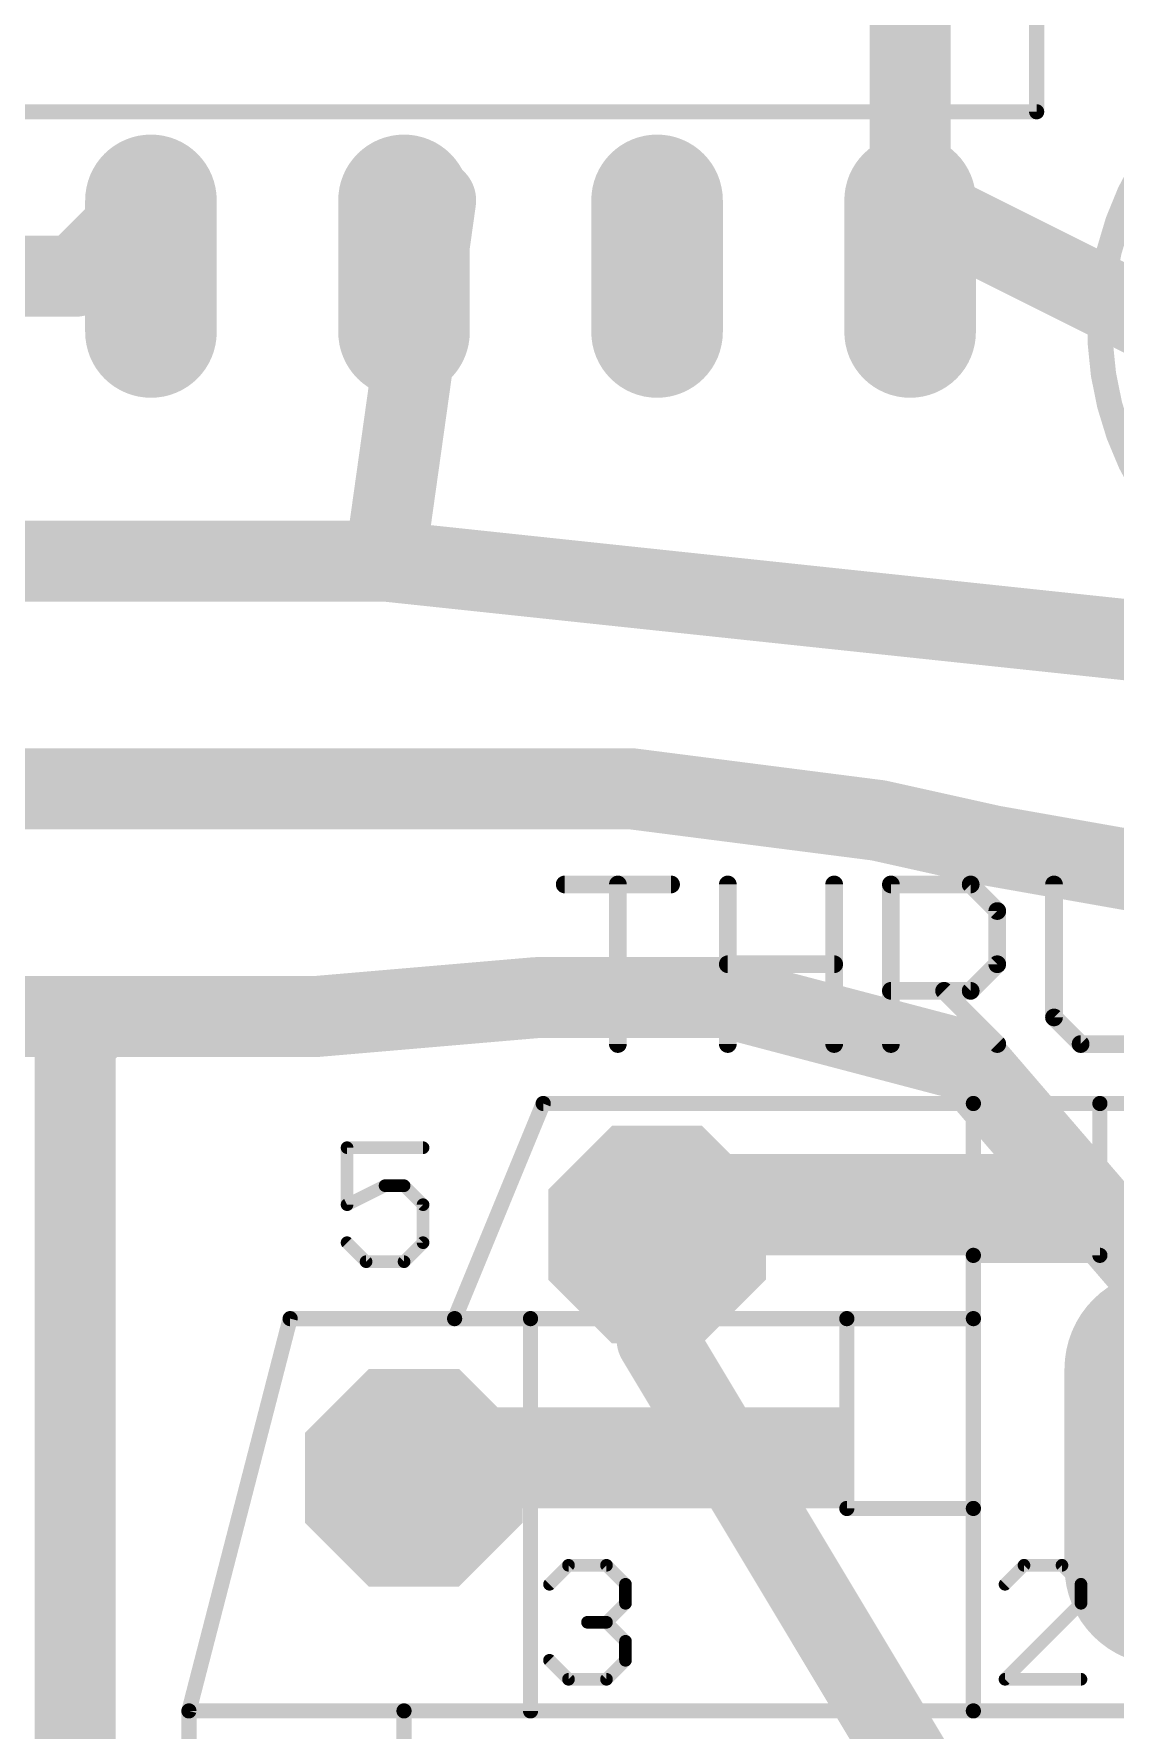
# Model space of a CAD drawing. Extents: x -0.06 to 3.94, y -0.06 to 3.15.
# Drawn here: x 1.854 to 2.281, y 0.396 to 1.066 of the extents above; entities that cross this region are included whole.
import ezdxf

# ---------------------------------------------------------------- set-up
doc = ezdxf.new("R2010")
doc.units = 0
for name, color, linetype in [('16', 175, 'CONTINUOUS'), ('17', 82, 'CONTINUOUS'), ('21', 253, 'CONTINUOUS'), ('25', 253, 'CONTINUOUS'), ('51', 253, 'CONTINUOUS')]:
    doc.layers.add(name, color=color, linetype=linetype)

# ---------------------------------------------------------------- blocks, each defined once
blk = doc.blocks.new('OFFSETP100')
at = {"const_width": 1}
blk.add_lwpolyline([(0, 0), (1, 0)], dxfattribs=at)
at = {"const_width": 0.5}
for points in [[(0, 0.25, 1), (0, -0.25)], [(1, -0.25, 1), (1, 0.25)]]:
    blk.add_lwpolyline(points, format="xyb", dxfattribs=at)
blk = doc.blocks.new('RECT')
blk.add_solid([(-0.5, -0.5), (0.5, -0.5), (-0.5, 0.5), (0.5, 0.5)])
blk = doc.blocks.new('LONGP100')
at = {"const_width": 1}
blk.add_lwpolyline([(-0.5, 0), (0.5, 0)], dxfattribs=at)
at = {"const_width": 0.5}
for points in [[(-0.5, 0.25, 1), (-0.5, -0.25)], [(0.5, -0.25, 1), (0.5, 0.25)]]:
    blk.add_lwpolyline(points, format="xyb", dxfattribs=at)
blk = doc.blocks.new('OCTAGONP')
at = {"const_width": 0.5}
blk.add_lwpolyline([(-0.25, -0.103553), (-0.25, 0.103553), (-0.103553, 0.25), (0.103553, 0.25), (0.25, 0.103553), (0.25, -0.103553), (0.103553, -0.25), (-0.103553, -0.25), (-0.25, -0.103553), (-0.25, 0.103553)], dxfattribs=at)

msp = doc.modelspace()

# ---------------------------------------------------------------- linework, layer by layer
at = {"layer": '16', "const_width": 0.032}
for points in [[(2.2, 1), (2.2, 1.0825)], [(1.87, 0.97), (1.9, 1)], [(1.9, 0.95), (1.9, 1)], [(2.0125, 1), (1.9925, 0.8575)], [(2, 1), (2.0125, 1)], [(2.2, 1), (2.4, 0.9)], [(1.66, 0.97), (1.87, 0.97)], [(1.9925, 0.8575), (1.8, 0.8575)], [(1.9925, 0.8575), (2.5575, 0.7975)], [(2.09, 0.7675), (1.795, 0.7675)], [(2.1875, 0.755), (2.09, 0.7675)], [(2.2325, 0.745), (2.1875, 0.755)], [(2.3175, 0.73), (2.2325, 0.745)], [(1.965, 0.6775), (2.0525, 0.685)], [(2.0525, 0.685), (2.1275, 0.685)], [(2.1275, 0.685), (2.2225, 0.66)], [(1.745, 0.6775), (1.88, 0.6775)], [(1.87, 0.6675), (1.88, 0.6775)], [(1.88, 0.6775), (1.965, 0.6775)], [(1.87, 0.11), (1.87, 0.6675)], [(2.2225, 0.66), (2.3, 0.57)], [(2.1, 0.591339), (2.1, 0.55)], [(2.1, 0.55), (2.205, 0.375)]]:
    msp.add_lwpolyline(points, dxfattribs=at)
at = {"layer": '16', "const_width": 0.016}
for points in [[(1.908, 1, 1), (1.892, 1)], [(1.905657, 0.994343, 1), (1.894343, 1.005657)], [(2, 1.008, 1), (2, 0.992)], [(2.020422, 0.998888, 1), (2.004578, 1.001112)], [(2.0125, 0.992, 1), (2.0125, 1.008)], [(2.203578, 1.007155, 1), (2.196422, 0.992845)], [(2.192, 1, 1), (2.208, 1)], [(1.87, 0.962, 1), (1.87, 0.978)], [(1.864343, 0.975657, 1), (1.875657, 0.964343)], [(1.892, 0.95, 1), (1.908, 0.95)], [(1.993345, 0.865455, 1), (1.991655, 0.849545)], [(1.9925, 0.8495, 1), (1.9925, 0.8655)], [(1.984578, 0.858612, 1), (2.000422, 0.856388)], [(2.091017, 0.775435, 1), (2.088983, 0.759565)], [(2.09, 0.7595, 1), (2.09, 0.7755)], [(2.189235, 0.762809, 1), (2.185765, 0.747191)], [(2.186483, 0.747065, 1), (2.188517, 0.762935)], [(2.23389, 0.752878, 1), (2.23111, 0.737122)], [(2.230765, 0.737191, 1), (2.234235, 0.752809)], [(2.0525, 0.693, 1), (2.0525, 0.677)], [(2.053183, 0.677029, 1), (2.051817, 0.692971)], [(2.129536, 0.692737, 1), (2.125464, 0.677263)], [(2.1275, 0.677, 1), (2.1275, 0.693)], [(1.88, 0.6855, 1), (1.88, 0.6695)], [(1.885657, 0.671843, 1), (1.874343, 0.683157)], [(1.88, 0.6695, 1), (1.88, 0.6855)], [(1.964317, 0.685471, 1), (1.965683, 0.669529)], [(1.965, 0.6695, 1), (1.965, 0.6855)], [(1.878, 0.6675, 1), (1.862, 0.6675)], [(1.864343, 0.673157, 1), (1.875657, 0.661843)], [(2.228562, 0.66522, 1), (2.216438, 0.65478)], [(2.220464, 0.652263, 1), (2.224536, 0.667737)], [(2.108, 0.591339, 1), (2.092, 0.591339)], [(2.10686, 0.554116, 1), (2.09314, 0.545884)], [(2.092, 0.55, 1), (2.108, 0.55)]]:
    msp.add_lwpolyline(points, format="xyb", dxfattribs=at)
at = {"layer": '21'}
for points, const_width in [([(2.25, 1.035), (2.25, 1.11)], 0.006), ([(1.85, 1.035), (2.25, 1.035)], 0.006), ([(2.225, 0.64315), (2.225, 0.58315)], 0.006), ([(2.275, 0.64315), (2.225, 0.64315)], 0.006), ([(2.275, 0.64315), (2.275, 0.58315)], 0.006), ([(2.325, 0.64315), (2.275, 0.64315)], 0.006), ([(2.007526, 0.625688), (1.9775, 0.625688)], 0.005), ([(1.9775, 0.625688), (1.9775, 0.603169)], 0.005), ([(1.9775, 0.603169), (1.992513, 0.610675)], 0.005), ([(1.992513, 0.610675), (2.000019, 0.610675)], 0.005), ([(2.000019, 0.610675), (2.007526, 0.603169)], 0.005), ([(2.007526, 0.603169), (2.007526, 0.588156)], 0.005), ([(1.985006, 0.58065), (1.9775, 0.588156)], 0.005), ([(2.007526, 0.588156), (2.000019, 0.58065)], 0.005), ([(2.000019, 0.58065), (1.985006, 0.58065)], 0.005), ([(2.225, 0.58315), (2.275, 0.58315)], 0.006), ([(2.225, 0.58315), (2.225, 0.55815)], 0.006), ([(1.955, 0.55815), (1.915, 0.40315)], 0.006), ([(2.225, 0.55815), (2.175, 0.55815)], 0.006), ([(2.175, 0.55815), (2.175, 0.48315)], 0.006), ([(2.225, 0.55815), (2.225, 0.48315)], 0.006), ([(2.225, 0.48315), (2.175, 0.48315)], 0.006), ([(2.225, 0.48315), (2.225, 0.40315)], 0.006), ([(2.0575, 0.453182), (2.065006, 0.460688)], 0.005), ([(2.065006, 0.460688), (2.080019, 0.460688)], 0.005), ([(2.080019, 0.460688), (2.087526, 0.453182)], 0.005), ([(2.245006, 0.460688), (2.2375, 0.453182)], 0.005), ([(2.260019, 0.460688), (2.245006, 0.460688)], 0.005), ([(2.267526, 0.453182), (2.260019, 0.460688)], 0.005), ([(2.087526, 0.453182), (2.087526, 0.445675)], 0.005), ([(2.267526, 0.445675), (2.267526, 0.453182)], 0.005), ([(2.087526, 0.445675), (2.080019, 0.438169)], 0.005), ([(2.2375, 0.41565), (2.267526, 0.445675)], 0.005), ([(2.080019, 0.438169), (2.072513, 0.438169)], 0.005), ([(2.080019, 0.438169), (2.087526, 0.430662)], 0.005), ([(2.087526, 0.430662), (2.087526, 0.423156)], 0.005), ([(2.065006, 0.41565), (2.0575, 0.423156)], 0.005), ([(2.087526, 0.423156), (2.080019, 0.41565)], 0.005), ([(2.080019, 0.41565), (2.065006, 0.41565)], 0.005), ([(2.267526, 0.41565), (2.2375, 0.41565)], 0.005), ([(1.915, 0.21815), (1.915, 0.40315)], 0.006), ([(2, 0.40315), (1.915, 0.40315)], 0.006), ([(2.225, 0.40315), (2, 0.40315)], 0.006), ([(2, 0.40315), (2, 0.35815)], 0.006), ([(2.375, 0.40315), (2.225, 0.40315)], 0.006)]:
    msp.add_lwpolyline(points, dxfattribs=dict(at, const_width=const_width))
for points, const_width in [([(2.325, 1.05, 3), (2.475, 1.05)], 0.01), ([(2.2485, 1.035, 1), (2.2515, 1.035)], 0.003), ([(2.25, 1.0335, 1), (2.25, 1.0365)], 0.003), ([(2.2265, 0.64315, 1), (2.2235, 0.64315)], 0.003), ([(2.225, 0.64465, 1), (2.225, 0.64165)], 0.003), ([(2.2765, 0.64315, 1), (2.2735, 0.64315)], 0.003), ([(2.275, 0.64465, 1), (2.275, 0.64165)], 0.003), ([(2.275, 0.64165, 1), (2.275, 0.64465)], 0.003), ([(1.9775, 0.626938, 1), (1.9775, 0.624438)], 0.0025), ([(1.97875, 0.625688, 1), (1.97625, 0.625688)], 0.0025), ([(2.007526, 0.624438, 1), (2.007526, 0.626938)], 0.0025), ([(1.992513, 0.611925, 1), (1.992513, 0.609425)], 0.0025), ([(1.993072, 0.609557, 1), (1.991954, 0.611793)], 0.0025), ([(2.000903, 0.611559, 1), (1.999135, 0.609791)], 0.0025), ([(2.000019, 0.609425, 1), (2.000019, 0.611925)], 0.0025), ([(1.976941, 0.604287, 1), (1.978059, 0.602051)], 0.0025), ([(1.97625, 0.603169, 1), (1.97875, 0.603169)], 0.0025), ([(2.008776, 0.603169, 1), (2.006276, 0.603169)], 0.0025), ([(2.006642, 0.602285, 1), (2.008409, 0.604053)], 0.0025), ([(1.978384, 0.58904, 1), (1.976616, 0.587272)], 0.0025), ([(2.008409, 0.587272, 1), (2.006642, 0.58904)], 0.0025), ([(1.985006, 0.5819, 1), (1.985006, 0.5794)], 0.0025), ([(2.000019, 0.5794, 1), (2.000019, 0.5819)], 0.0025), ([(2.006276, 0.588156, 1), (2.008776, 0.588156)], 0.0025), ([(2.225, 0.58465, 1), (2.225, 0.58165)], 0.003), ([(2.2265, 0.58315, 1), (2.2235, 0.58315)], 0.003), ([(2.2235, 0.58315, 1), (2.2265, 0.58315)], 0.003), ([(2.2735, 0.58315, 1), (2.2765, 0.58315)], 0.003), ([(2.275, 0.58165, 1), (2.275, 0.58465)], 0.003), ([(1.984123, 0.579766, 1), (1.98589, 0.581533)], 0.0025), ([(1.999135, 0.581533, 1), (2.000903, 0.579766)], 0.0025), ([(1.956452, 0.557775, 1), (1.953548, 0.558524)], 0.003), ([(2.175, 0.55965, 1), (2.175, 0.55665)], 0.003), ([(2.1765, 0.55815, 1), (2.1735, 0.55815)], 0.003), ([(2.2265, 0.55815, 1), (2.2235, 0.55815)], 0.003), ([(2.2235, 0.55815, 1), (2.2265, 0.55815)], 0.003), ([(2.225, 0.55665, 1), (2.225, 0.55965)], 0.003), ([(2.175, 0.48465, 1), (2.175, 0.48165)], 0.003), ([(2.1735, 0.48315, 1), (2.1765, 0.48315)], 0.003), ([(2.2265, 0.48315, 1), (2.2235, 0.48315)], 0.003), ([(2.2235, 0.48315, 1), (2.2265, 0.48315)], 0.003), ([(2.225, 0.48165, 1), (2.225, 0.48465)], 0.003), ([(2.065006, 0.461938, 1), (2.065006, 0.459438)], 0.0025), ([(2.06589, 0.459804, 1), (2.064123, 0.461572)], 0.0025), ([(2.080903, 0.461572, 1), (2.079135, 0.459804)], 0.0025), ([(2.080019, 0.459438, 1), (2.080019, 0.461938)], 0.0025), ([(2.245006, 0.461938, 1), (2.245006, 0.459438)], 0.0025), ([(2.24589, 0.459804, 1), (2.244123, 0.461572)], 0.0025), ([(2.260903, 0.461572, 1), (2.259135, 0.459804)], 0.0025), ([(2.260019, 0.459438, 1), (2.260019, 0.461938)], 0.0025), ([(2.056616, 0.454065, 1), (2.058384, 0.452298)], 0.0025), ([(2.088776, 0.453182, 1), (2.086276, 0.453182)], 0.0025), ([(2.086642, 0.452298, 1), (2.088409, 0.454065)], 0.0025), ([(2.236616, 0.454065, 1), (2.238384, 0.452298)], 0.0025), ([(2.268776, 0.453182, 1), (2.266276, 0.453182)], 0.0025), ([(2.266642, 0.452298, 1), (2.268409, 0.454065)], 0.0025), ([(2.086276, 0.445675, 1), (2.088776, 0.445675)], 0.0025), ([(2.088409, 0.444791, 1), (2.086642, 0.446559)], 0.0025), ([(2.266276, 0.445675, 1), (2.268776, 0.445675)], 0.0025), ([(2.268409, 0.444791, 1), (2.266642, 0.446559)], 0.0025), ([(2.072513, 0.439419, 1), (2.072513, 0.436919)], 0.0025), ([(2.080903, 0.439053, 1), (2.079135, 0.437285)], 0.0025), ([(2.079135, 0.439053, 1), (2.080903, 0.437285)], 0.0025), ([(2.080019, 0.436919, 1), (2.080019, 0.439419)], 0.0025), ([(2.088776, 0.430662, 1), (2.086276, 0.430662)], 0.0025), ([(2.086642, 0.429779, 1), (2.088409, 0.431546)], 0.0025), ([(2.058384, 0.42404, 1), (2.056616, 0.422272)], 0.0025), ([(2.086276, 0.423156, 1), (2.088776, 0.423156)], 0.0025), ([(2.088409, 0.422272, 1), (2.086642, 0.42404)], 0.0025), ([(2.065006, 0.4169, 1), (2.065006, 0.4144)], 0.0025), ([(2.064123, 0.414766, 1), (2.06589, 0.416533)], 0.0025), ([(2.079135, 0.416533, 1), (2.080903, 0.414766)], 0.0025), ([(2.080019, 0.4144, 1), (2.080019, 0.4169)], 0.0025), ([(2.2375, 0.4169, 1), (2.2375, 0.4144)], 0.0025), ([(2.236616, 0.416533, 1), (2.238384, 0.414766)], 0.0025), ([(2.267526, 0.4144, 1), (2.267526, 0.4169)], 0.0025), ([(1.9165, 0.40315, 1), (1.9135, 0.40315)], 0.003), ([(1.915, 0.40465, 1), (1.915, 0.40165)], 0.003), ([(1.913548, 0.403524, 1), (1.916452, 0.402775)], 0.003), ([(2, 0.40465, 1), (2, 0.40165)], 0.003), ([(2.0015, 0.40315, 1), (1.9985, 0.40315)], 0.003), ([(2, 0.40165, 1), (2, 0.40465)], 0.003), ([(2.225, 0.40465, 1), (2.225, 0.40165)], 0.003), ([(2.2235, 0.40315, 1), (2.2265, 0.40315)], 0.003), ([(2.225, 0.40165, 1), (2.225, 0.40465)], 0.003)]:
    msp.add_lwpolyline(points, format="xyb", dxfattribs=dict(at, const_width=const_width))
at = {"layer": '25', "const_width": 0.007}
for points in [[(2.0635, 0.729703), (2.105536, 0.729703)], [(2.084518, 0.66665), (2.084518, 0.729703)], [(2.127955, 0.66665), (2.127955, 0.729703)], [(2.169991, 0.729703), (2.169991, 0.66665)], [(2.19241, 0.66665), (2.19241, 0.729703)], [(2.19241, 0.729703), (2.223937, 0.729703)], [(2.223937, 0.729703), (2.234446, 0.719195)], [(2.256865, 0.729703), (2.256865, 0.677159)], [(2.234446, 0.719195), (2.234446, 0.698177)], [(2.127955, 0.698177), (2.169991, 0.698177)], [(2.234446, 0.698177), (2.223937, 0.687668)], [(2.223937, 0.687668), (2.19241, 0.687668)], [(2.213428, 0.687668), (2.234446, 0.66665)], [(2.256865, 0.677159), (2.267374, 0.66665)], [(2.267374, 0.66665), (2.288392, 0.66665)]]:
    msp.add_lwpolyline(points, dxfattribs=at)
at = {"layer": '25', "const_width": 0.0035}
for points in [[(2.0635, 0.731453, 1), (2.0635, 0.727953)], [(2.086268, 0.729703, 1), (2.082768, 0.729703)], [(2.105536, 0.727953, 1), (2.105536, 0.731453)], [(2.129705, 0.729703, 1), (2.126205, 0.729703)], [(2.171741, 0.729703, 1), (2.168241, 0.729703)], [(2.19416, 0.729703, 1), (2.19066, 0.729703)], [(2.19241, 0.731453, 1), (2.19241, 0.727953)], [(2.225174, 0.730941, 1), (2.222699, 0.728466)], [(2.223937, 0.727953, 1), (2.223937, 0.731453)], [(2.258615, 0.729703, 1), (2.255115, 0.729703)], [(2.236196, 0.719195, 1), (2.232696, 0.719195)], [(2.233208, 0.717957, 1), (2.235683, 0.720432)], [(2.127955, 0.699927, 1), (2.127955, 0.696427)], [(2.169991, 0.696427, 1), (2.169991, 0.699927)], [(2.232696, 0.698177, 1), (2.236196, 0.698177)], [(2.235683, 0.696939, 1), (2.233208, 0.699414)], [(2.19241, 0.689418, 1), (2.19241, 0.685918)], [(2.214665, 0.688905, 1), (2.21219, 0.68643)], [(2.222699, 0.688905, 1), (2.225174, 0.68643)], [(2.223937, 0.685918, 1), (2.223937, 0.689418)], [(2.258102, 0.678396, 1), (2.255627, 0.675921)], [(2.255115, 0.677159, 1), (2.258615, 0.677159)], [(2.082768, 0.66665, 1), (2.086268, 0.66665)], [(2.126205, 0.66665, 1), (2.129705, 0.66665)], [(2.168241, 0.66665, 1), (2.171741, 0.66665)], [(2.19066, 0.66665, 1), (2.19416, 0.66665)], [(2.233208, 0.665412, 1), (2.235683, 0.667887)], [(2.267374, 0.6684, 1), (2.267374, 0.6649)], [(2.266136, 0.665412, 1), (2.268611, 0.667887)]]:
    msp.add_lwpolyline(points, format="xyb", dxfattribs=at)
at = {"layer": '51', "const_width": 0.006}
for points in [[(2.02, 0.55815), (2.055, 0.64315)], [(2.225, 0.64315), (2.055, 0.64315)], [(1.955, 0.55815), (2.02, 0.55815)], [(2.05, 0.55815), (2.02, 0.55815)], [(2.05, 0.55815), (2.05, 0.40315)], [(2.175, 0.55815), (2.05, 0.55815)]]:
    msp.add_lwpolyline(points, dxfattribs=at)
at = {"layer": '51', "const_width": 0.003}
for points in [[(2.055, 0.64465, 1), (2.055, 0.64165)], [(2.056387, 0.642578, 1), (2.053613, 0.643721)], [(2.225, 0.64165, 1), (2.225, 0.64465)], [(1.955, 0.55965, 1), (1.955, 0.55665)], [(2.02, 0.55965, 1), (2.02, 0.55665)], [(2.018613, 0.558721, 1), (2.021387, 0.557578)], [(2.02, 0.55665, 1), (2.02, 0.55965)], [(2.0515, 0.55815, 1), (2.0485, 0.55815)], [(2.05, 0.55965, 1), (2.05, 0.55665)], [(2.05, 0.55665, 1), (2.05, 0.55965)], [(2.175, 0.55665, 1), (2.175, 0.55965)], [(2.0485, 0.40315, 1), (2.0515, 0.40315)]]:
    msp.add_lwpolyline(points, format="xyb", dxfattribs=at)

# ---------------------------------------------------------------- block references
at = {"layer": '17'}
for name, p, xscale, yscale, rotation in [('OFFSETP100', (1.9, 1), 0.052, 0.052, 270), ('OFFSETP100', (1.9, 1), 0.052, 0.052, 270), ('OFFSETP100', (2, 1), 0.052, 0.052, 270), ('OFFSETP100', (2, 1), 0.052, 0.052, 270), ('OFFSETP100', (2.1, 1), 0.052, 0.052, 270), ('OFFSETP100', (2.1, 1), 0.052, 0.052, 270), ('OFFSETP100', (2.2, 1), 0.052, 0.052, 270), ('OFFSETP100', (2.2, 1), 0.052, 0.052, 270), ('LONGP100', (2.3, 0.499213), 0.078, 0.078, 90), ('LONGP100', (2.3, 0.499213), 0.078, 0.078, 90)]:
    msp.add_blockref(name, p, dxfattribs=dict(at, xscale=xscale, yscale=yscale, rotation=rotation))
at = {"layer": '17', "xscale": 0.086, "yscale": 0.086}
for p in [(2.1, 0.591339), (2.1, 0.591339), (2.003937, 0.495276), (2.003937, 0.495276)]:
    msp.add_blockref('OCTAGONP', p, dxfattribs=at)
at = {"layer": '51', "xscale": 0.19, "yscale": 0.04}
for p in [(2.18, 0.60315), (2.08, 0.50315)]:
    msp.add_blockref('RECT', p, dxfattribs=at)

doc.saveas('drawing.dxf')
